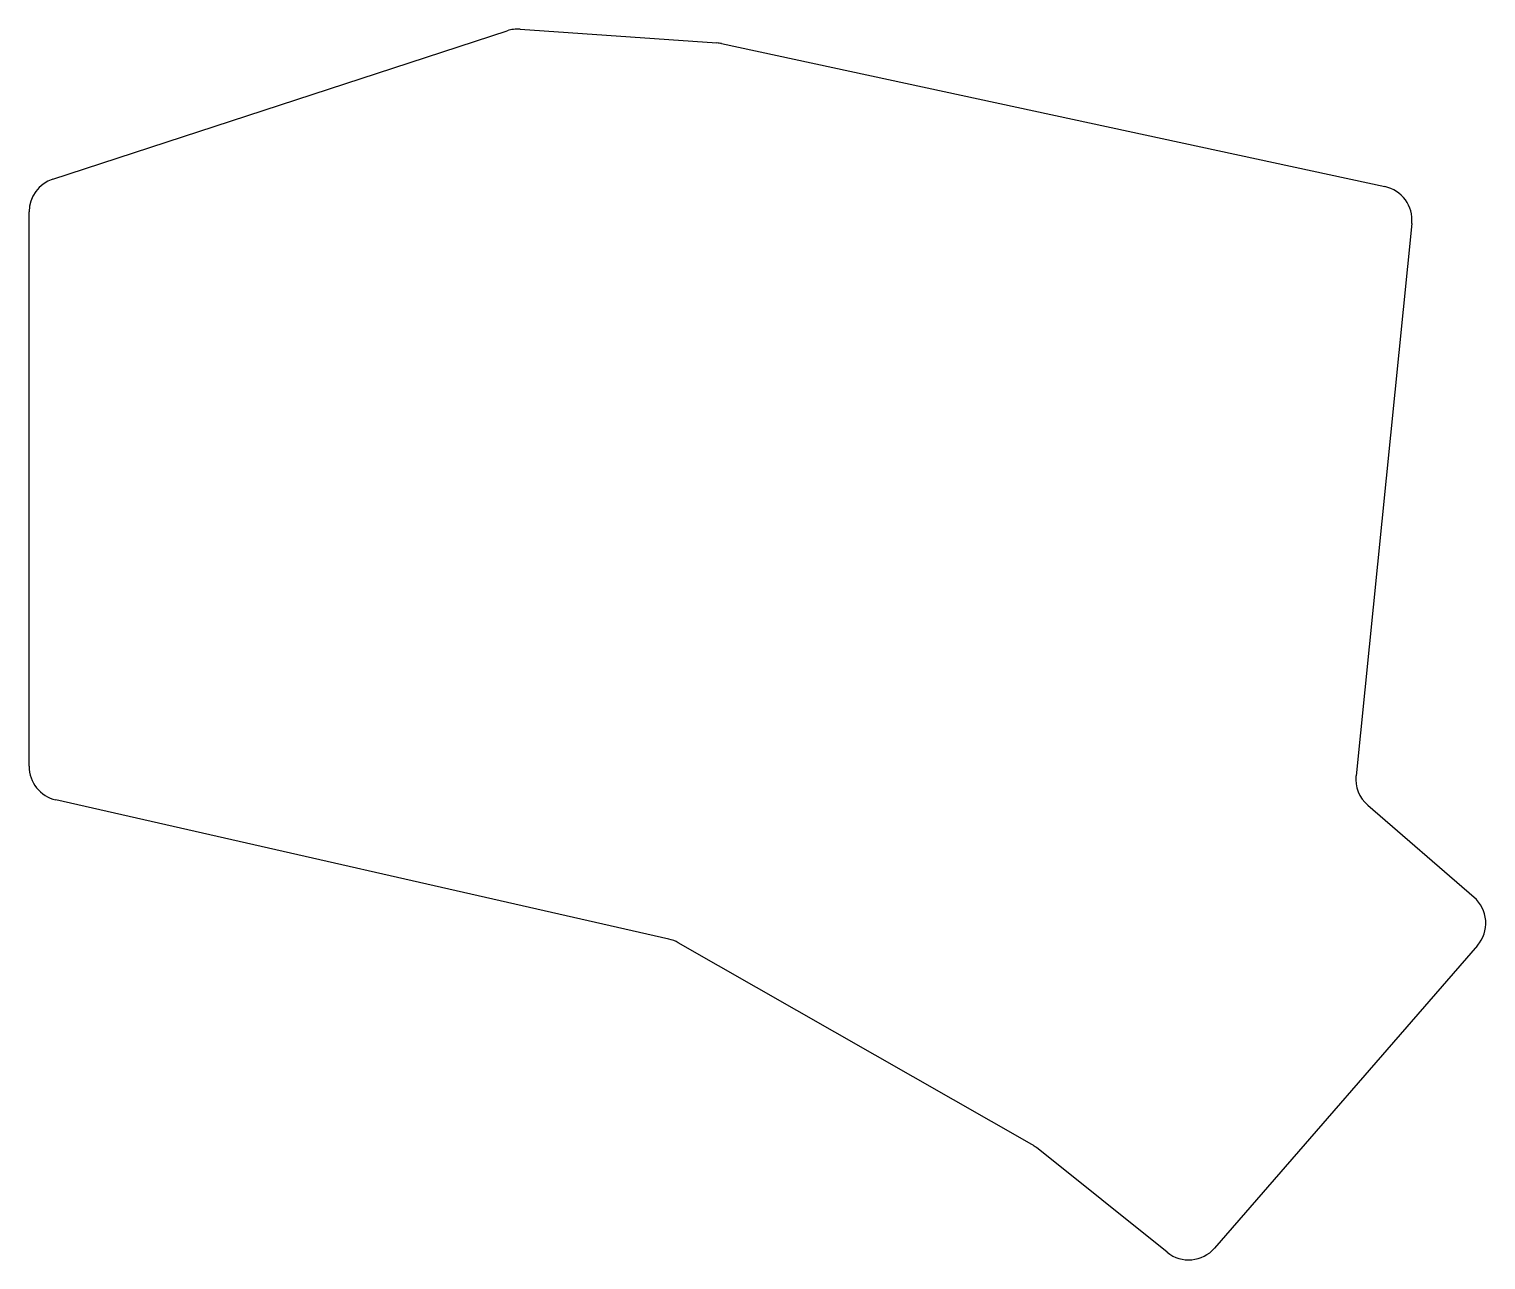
# Model space of a CAD drawing. Header units: millimetres. Extents: x 90 to 217, y -150 to -43.
import ezdxf

# ---------------------------------------------------------------- set-up
doc = ezdxf.new("R2010")
doc.units = ezdxf.units.MM

msp = doc.modelspace()

# ---------------------------------------------------------------- linework, layer by layer
for p, q in [((92.07, -55.82), (131.73, -42.88)), ((132.87, -42.74), (150.03, -43.94)), ((150.45, -44), (208.34, -56.48)), ((90, -107.11), (90, -58.68)), ((210.7, -59.71), (205.83, -107.93)), ((145.84, -122.21), (92.33, -110.03)), ((206.85, -110.5), (216.13, -118.53)), ((177.54, -140.14), (146.67, -122.53)), ((216.43, -122.77), (193.48, -149.18)), ((189.34, -149.55), (177.93, -140.41))]:
    msp.add_line(p, q)
for centre, start, end in [((132.66, -45.73), 86, 108.0764), ((149.82, -46.93), 77.8334, 86), ((93, -58.68), 108.0764, 180), ((207.71, -59.41), 354.2364, 77.8334), ((93, -107.11), 180, 257.1817), ((208.81, -108.23), 174.2364, 229.1203), ((214.16, -120.8), 319.0133, 49.1203), ((145.18, -125.13), 60.2865, 77.1817), ((176.05, -142.75), 51.3029, 60.2865), ((191.22, -147.21), 231.3029, 319.0133)]:
    msp.add_arc(centre, 3, start, end)

doc.saveas('drawing.dxf')
